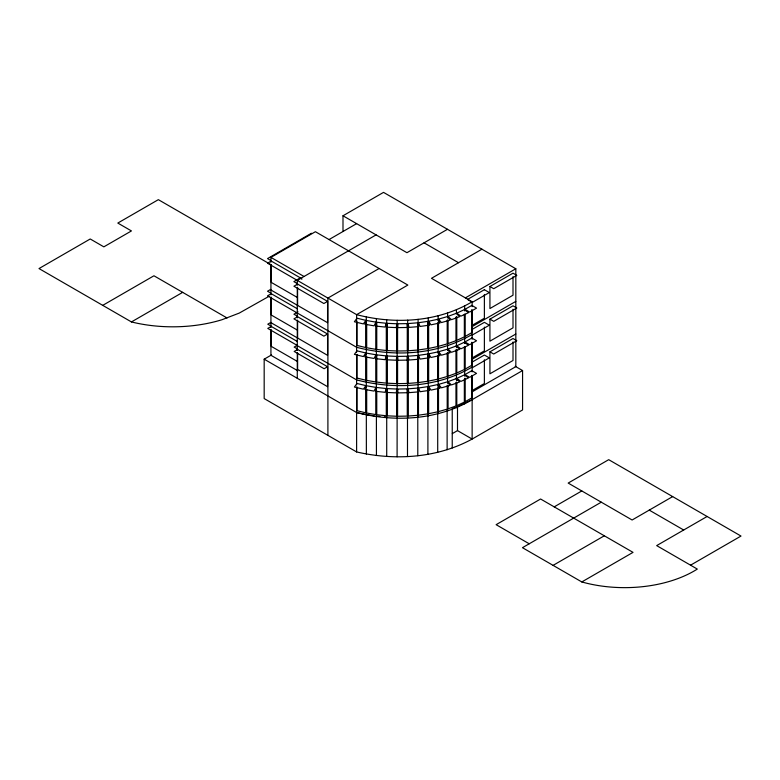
<?xml version="1.0" encoding="UTF-8"?>
<svg xmlns="http://www.w3.org/2000/svg" width="780" height="780" viewBox="0 0 780 780"><rect width="100%" height="100%" fill="white"/><g stroke="black" fill="none" stroke-linecap="round" stroke-linejoin="round"><path stroke-width="1.17" d="M387.104 323.339L386.587 327.171L396.26 327.61L396.767 323.768L387.104 323.339L387.104 350.561L396.767 350.99L396.767 323.768M387.104 355.973L386.587 359.804L396.26 360.243L396.767 356.401L387.104 355.973L387.104 383.194L396.767 383.623L396.767 356.401M387.104 388.606L386.587 392.438L396.26 392.866L396.767 389.035L387.104 388.606L387.104 415.828L396.767 416.257L396.767 389.035M376.76 322.247L375.541 326.03L385.076 327.064L386.295 323.271L376.76 322.247L376.76 349.469L386.295 350.503L386.295 323.271M376.76 354.88L375.541 358.663L385.076 359.697L386.295 355.904L376.76 354.88L376.76 382.102L386.295 383.126L386.295 355.904M386.295 388.537L385.076 392.32L375.541 391.297L376.76 387.514L386.295 388.537L386.295 415.76L376.76 414.736L376.76 391.063M375.979 322.14L374.059 325.825L364.777 324.217L366.688 320.531L375.979 322.14L375.979 349.362L366.688 347.753L366.688 324.08M375.979 354.773L374.059 358.459L364.777 356.85L366.688 353.165L375.979 354.773L375.979 381.995L366.688 380.386L366.688 356.714M375.979 387.406L374.059 391.092L364.777 389.483L366.688 385.798L375.979 387.406L375.979 414.628L366.688 413.02L366.688 389.347M365.927 320.375L363.344 323.924L354.403 321.75L356.986 318.201L365.927 320.375L365.927 347.597L356.986 345.423L356.986 321.75M365.927 353.008L363.344 356.558L354.403 354.383L356.986 350.834L365.927 353.008L365.927 380.231L356.986 378.056L356.986 354.383M365.927 385.642L363.344 389.181L354.403 387.017L356.986 383.468L365.927 385.642L365.927 412.864L356.986 410.69L356.986 387.017M102.726 305.36L153.953 275.779L227.048 317.977M271.06 264.732L158.35 199.66L117.809 223.06L131.44 230.929L103.847 246.851L90.227 238.982L39 268.564L131.44 321.935L182.666 292.354M311.435 233.249L267.53 258.59L271.226 260.725M270.933 262.216L270.933 257.38L315.412 231.709L407.843 285.07L356.616 314.652L356.616 352.111M342.995 231.494L342.995 215.777L383.526 192.377L515.824 268.759L515.824 366.649L471.685 392.135M329.033 239.567L356.616 223.645M270.66 289.419L267.53 291.223L271.226 293.358M269.022 296.322L239.245 313.092L221.939 319.741A104.988 60.616 0 0 1 131.44 321.935M376.096 234.887L297.277 280.39L297.277 285.226M270.923 322.384L267.784 324.197L271.226 326.177M298.019 311.844L293.923 314.203L297.619 316.339M379.139 268.495L327.902 298.077L327.902 435.367M447.476 229.3L406.945 252.701L342.995 215.777M327.571 301.392L323.875 303.517L293.923 286.231L297.619 284.096L327.571 301.392L327.571 322.706L270.933 290.014M515.2 366.298L522.571 370.549L522.571 409.948L472.134 439.072C437.219 458.143 394.933 460.795 356.616 451.942L264.176 398.57L264.176 359.18L271.498 354.949M297.238 345.306L294.167 347.081L297.619 349.069M327.571 334.025L323.875 336.151L293.923 318.864L297.619 316.729L327.571 334.025L327.571 355.339L270.933 322.647M481.933 249.191L431.486 278.314L472.134 301.782L472.134 306.608M327.571 366.746L324.119 368.745L294.167 351.448L297.619 349.459L327.571 366.746L327.571 386.675L297.619 369.379L297.619 352.979M465.377 297.882L515.824 268.759M489.928 286.504L513.006 273.175L516.818 275.379L493.74 288.707L489.928 286.504L489.928 308.539L513.006 295.21L513.006 276.656M471.461 325.699L484.38 318.24L484.38 294.46M471.685 326.869L515.824 301.392M471.461 329.794L484.38 322.335L489.323 325.192L472.436 334.942M489.928 319.137L513.006 305.809L516.818 308.012L493.74 321.34L489.928 319.137L489.928 341.172L513.006 327.844L513.006 309.29M471.461 358.332L484.38 350.873L484.38 327.093M471.685 359.502L515.824 334.025M471.461 362.485L484.38 355.036L489.313 357.883L472.427 367.633M489.928 351.829L513.006 338.51L516.808 340.704L493.73 354.032L489.928 351.829L489.928 373.805L513.006 360.477L513.006 341.971M471.461 390.965L484.38 383.506L484.38 359.775M264.176 359.18L356.616 412.542C394.748 422.487 437.755 420.098 472.134 399.672L522.571 370.549M452.302 433.622L457.499 430.619L472.134 439.072L472.134 375.502M554.209 506.863L581.802 490.942M601.273 502.183L522.463 547.687L581.802 581.948A98.134 56.657 0 0 0 697.31 569.078L656.672 545.61L707.109 516.487M553.088 565.373L604.315 535.792M672.662 496.597L632.122 519.997L568.172 483.073L608.702 459.673L741 536.055L690.563 565.178M581.802 581.948L633.029 552.367L540.589 499.005L496.119 524.677L529.22 543.787M301.655 278.626L271.226 261.056L267.53 263.192L356.616 314.652C394.748 324.597 437.755 322.208 472.134 301.782M472.134 334.415C437.755 354.841 394.748 357.23 356.616 347.285L267.53 295.825L271.226 293.69L297.453 308.831M472.134 367.039C437.755 387.475 394.748 389.863 356.616 379.909L297.277 345.657M472.134 399.672L458.152 406.38M456.758 378.407L464.344 374.917L468.497 377.93L460.912 381.41L456.758 378.407L456.758 380.767M455.101 407.608L452.234 408.593L452.234 447.983M438.516 319.118L447.213 316.641L450.157 320.093L441.46 322.569L438.516 319.118L438.516 346.34L447.213 343.863L447.213 320.19M438.516 351.751L447.213 349.274L450.157 352.726L441.46 355.202L438.516 351.751L438.516 378.973L447.213 376.496L447.213 352.823M438.516 384.384L447.213 381.907L450.157 385.359L441.46 387.835L438.516 384.384L438.516 411.606L447.213 409.13L447.213 385.456M428.659 321.233L437.765 319.303L440.066 322.92L430.96 324.841L428.659 321.233L428.659 348.455L437.765 346.525L437.765 322.852M428.659 353.857L437.765 351.936L440.066 355.543L430.96 357.474L428.659 353.857L428.659 381.079L437.765 379.158L437.765 355.485M428.659 386.49L437.765 384.569L440.066 388.177L430.96 390.107L428.659 386.49L428.659 413.712L437.765 411.791L437.765 388.118M418.48 322.715L427.889 321.37L429.507 325.104L420.089 326.459L418.48 322.715L418.48 349.937L427.889 348.592L427.889 321.37M418.48 355.348L427.889 353.993L429.507 357.737L420.089 359.083L418.48 355.348L418.48 382.57L427.889 381.215L427.889 353.993M418.48 387.982L427.889 386.627L429.507 390.361L420.089 391.716L418.48 387.982L418.48 415.204L427.889 413.848L427.889 386.627M408.077 323.573L417.69 322.803L418.597 326.625L408.993 327.385L408.077 323.573L408.077 350.795L417.69 350.035L417.69 326.362M408.077 356.206L417.69 355.436L418.597 359.258L408.993 360.019L408.077 356.206L408.077 383.428L417.69 382.658L417.69 358.995M408.077 388.84L417.69 388.069L418.597 391.882L408.993 392.652L408.077 388.84L408.077 416.062L417.69 415.291L417.69 391.619M397.576 323.778L407.277 323.612L407.472 327.464L397.781 327.629L397.576 323.778L397.576 351L407.277 350.834L407.277 323.612M397.576 356.411L407.277 356.245L407.472 360.097L397.781 360.262L397.576 356.411L397.576 383.633L407.277 383.468L407.277 356.245M397.576 389.044L407.277 388.879L407.472 392.72L397.781 392.896L397.576 389.044L397.576 416.267L407.277 416.101L407.277 388.879M376.438 416.149L379.86 416.462M384.433 416.871L386.714 417.085M366.376 414.628L374.205 415.808M356.616 412.542L365.284 414.394M424.057 242.824L458.513 262.714M270.933 257.38L304.034 276.49M301.909 279.103L300.056 278.031L293.875 281.609L297.57 283.735M297.453 297.521L271.226 282.38L271.226 264.605M649.243 510.12L683.69 530.01M297.453 330.154L271.226 315.013L271.226 297.238M297.453 341.562L271.226 326.42L267.774 328.409L297.151 345.374M297.453 361.491L271.226 346.34L271.226 329.93M297.833 370.802L270.933 355.28L270.933 329.901M472.134 310.235L472.134 339.241M472.134 342.869L472.134 371.875M471.851 309.621L471.851 332.621L464.948 336.56L464.948 314.077M471.851 342.254L471.851 365.255L464.948 369.194L464.948 346.71M471.851 375.404L471.851 397.888L464.948 401.827L464.948 378.154M464.665 306.043L464.665 310.879M464.665 314.506L464.665 343.512M464.665 347.139L464.665 376.145M464.665 378.563L464.665 403.942M464.344 314.389L464.344 336.872L456.758 340.363L456.758 316.69M464.344 347.012L464.344 369.505L456.758 372.996L456.758 349.323M464.344 379.645L464.344 402.139L456.758 405.629L456.758 383.136M457.499 406.741L457.499 430.619M456.446 309.826L456.446 313.453M456.446 317.08L456.446 347.295M456.446 349.713L456.446 379.928M456.446 382.337L456.446 407.726M456.105 316.963L456.105 340.636L447.915 343.629L447.915 319.966M456.105 349.596L456.105 373.259L447.915 376.262L447.915 352.589M456.105 382.229L456.105 405.892L447.915 408.895L447.915 385.223M447.574 313.072L447.574 317.909M447.574 320.327L447.574 350.542M447.574 352.96L447.574 383.175M447.574 385.593L447.574 410.972M447.125 410.348L447.125 449.748M438.145 315.764L438.145 320.599M438.145 323.017L438.145 353.223M438.145 355.641L438.145 413.654M437.707 412.903L437.707 452.293M428.279 317.85L428.279 415.75M427.898 414.901L427.898 454.291M418.09 319.312L418.09 417.212M417.787 416.325L417.787 455.725M407.677 320.141L407.677 418.041M407.491 417.173L407.491 456.563M397.176 320.327L397.098 456.817M386.695 319.858L386.695 417.758M386.714 418.275L386.714 456.476M376.369 318.747L376.369 323.583M376.369 326.001L376.369 388.849M376.369 391.267L376.438 455.54M366.298 317.002L366.298 321.838M366.298 324.256L366.298 354.471M366.298 356.889L366.298 387.104M366.298 389.522L366.376 454.019M356.616 354.529L356.616 384.745M356.616 387.163L356.616 451.942M297.57 287.293L297.619 305.419M297.619 320.287L297.619 338.052M297.277 287.644L297.277 317.86M297.277 320.278L297.277 350.493M297.277 352.911L297.277 378.29M270.933 264.635L270.933 294.85M270.933 297.268L270.933 327.483M484.38 289.702L467.493 299.452L472.436 302.308L489.323 292.558L484.38 289.702M471.851 305.399L464.948 309.338L469.638 312.078L476.531 308.139L471.851 305.399M471.851 338.032L464.948 341.971L469.638 344.711L476.531 340.772L471.851 338.032M471.851 370.666L464.948 374.605L469.638 377.344L476.531 373.406L471.851 370.666M464.344 309.65L456.758 313.141L460.912 316.154L468.497 312.663L464.344 309.65M464.344 342.284L456.758 345.774L460.912 348.787L468.497 345.296L464.344 342.284M456.105 313.414L447.915 316.407L451.483 319.663L459.673 316.66L456.105 313.414M456.105 346.037L447.915 349.04L451.483 352.297L459.673 349.294L456.105 346.037M456.105 378.671L447.915 381.673L451.483 384.93L459.673 381.927L456.105 378.671"/></g></svg>
